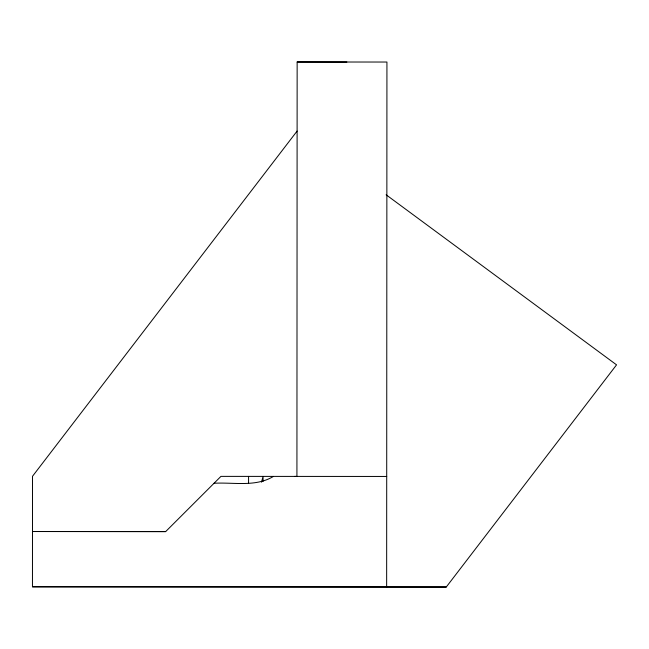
<?xml version="1.0" encoding="UTF-8"?>
<svg xmlns="http://www.w3.org/2000/svg" width="649" height="649" viewBox="0 0 649 649"><rect width="100%" height="100%" fill="white"/><g stroke="black" fill="none" stroke-linecap="round" stroke-linejoin="round"><path stroke-width="0.97" d="M386.114 194.773L616.55 364.852L446.277 587.012L32.458 586.793L32.515 476.277L297.104 131.066M248.567 483.416L248.575 476.382M446.277 587.012L386.65 587.012L386.934 62.036L297.145 61.996L296.926 476.415L294.557 476.415M386.65 587.012L32.458 586.793M261.523 482.207L263.056 476.39L263.088 481.42M165.657 531.596L32.482 531.523L165.657 531.604L220.944 476.374L386.715 476.455M273.48 476.398C255.544 487.294 233.77 482.118 214.032 483.27M297.145 61.988L346.874 62.028"/></g></svg>
